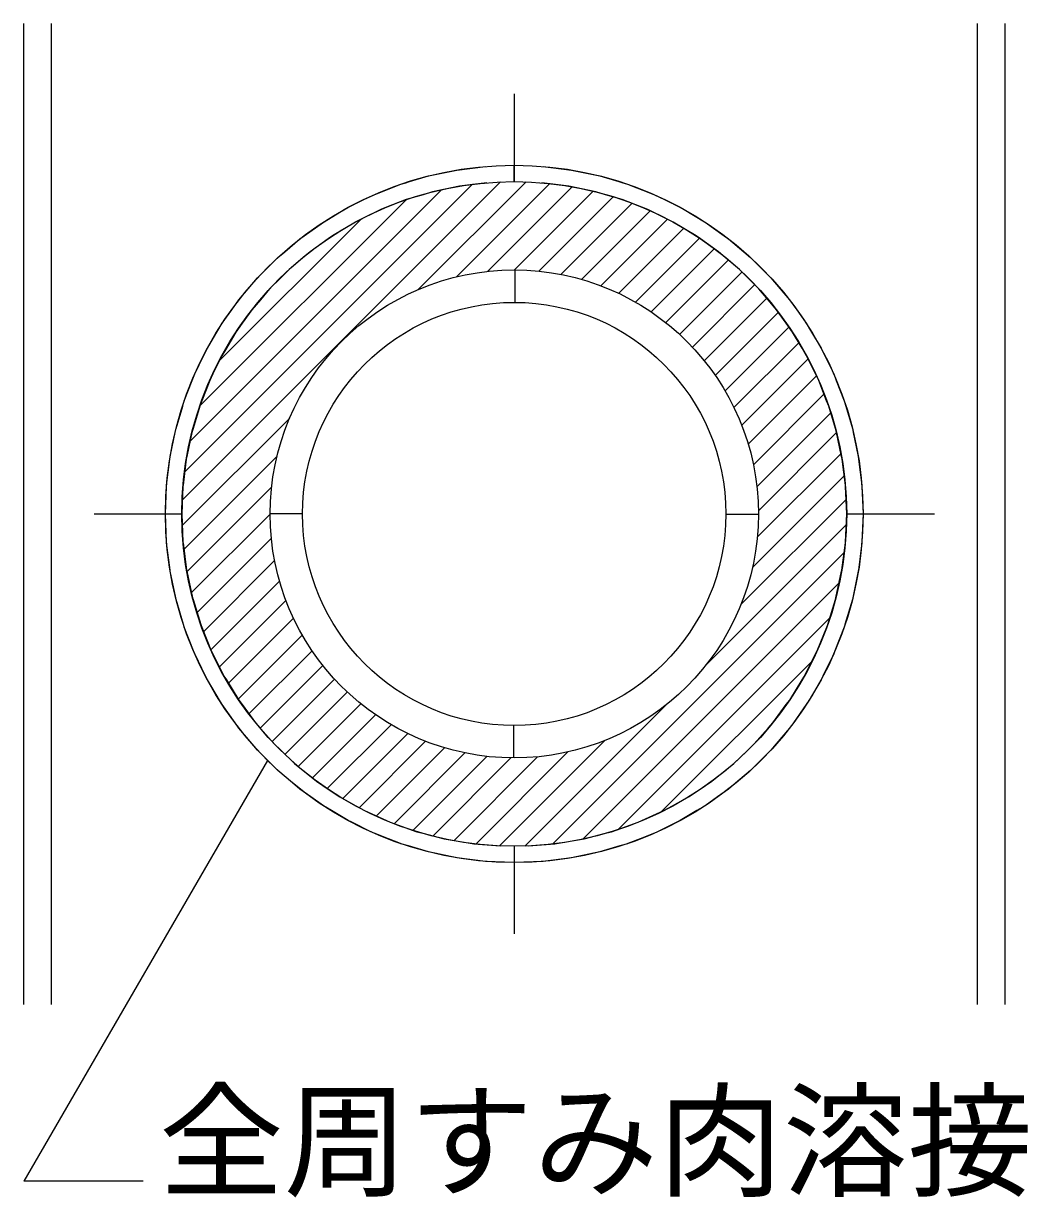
# Model space of a CAD drawing. Units: millimetres, scale not verified. Extents: x -27088 to 3772, y -2667 to 2667.
# Drawn here: x -1269.9 to -948.1, y -1674 to -1297.4 of the extents above; entities that cross this region are included whole.
import ezdxf
from ezdxf.enums import TextEntityAlignment as Align

# ---------------------------------------------------------------- set-up
doc = ezdxf.new("R2010")
doc.units = ezdxf.units.MM
doc.header["$LTSCALE"] = 8
for name, color, linetype in [('0-0_0', 7, 'Continuous'), ('0-1_HARI', 7, 'Continuous'), ('0-3_SUNPOU', 7, 'Continuous'), ('0-4_HATTI', 7, 'Continuous')]:
    doc.layers.add(name, color=color, linetype=linetype)
doc.styles.add('ＭＳ ゴシック', font='')
doc.styles.get('ＭＳ ゴシック').set_extended_font_data('MS Gothic')

msp = doc.modelspace()

# ---------------------------------------------------------------- linework, layer by layer
at = {"layer": '0-1_HARI'}
for p, q in [((-1269.875, -1297.426), (-1269.875, -1612.023)), ((-1260.962, -1297.426), (-1260.962, -1612.023)), ((-964.192, -1297.426), (-964.192, -1612.023)), ((-955.278, -1297.426), (-955.278, -1612.023)), ((-1191.641, -1533.788), (-1269.747, -1668.734)), ((-1231.498, -1668.734), (-1269.747, -1668.734))]:
    msp.add_line(p, q, dxfattribs=at)
for radius in [111.813, 106.57, 78.256, 67.854]:
    msp.add_circle((-1112.577, -1454.724), radius, dxfattribs=at)
at = {"layer": '0-3_SUNPOU'}
for p, q in [((-1112.577, -1320.032), (-1112.577, -1348.155)), ((-1112.406, -1376.469), (-1112.406, -1386.871)), ((-1247.269, -1454.724), (-1219.147, -1454.724)), ((-1190.833, -1454.554), (-1180.43, -1454.554)), ((-1034.321, -1454.895), (-1044.723, -1454.895)), ((-1006.007, -1454.724), (-977.885, -1454.724)), ((-1112.747, -1532.98), (-1112.747, -1522.578)), ((-1112.577, -1561.294), (-1112.577, -1589.417))]:
    msp.add_line(p, q, dxfattribs=at)
at = {"layer": '0-4_HATTI'}
for p, q in [((-1130.981, -1344.436), (-1121.81, -1343.293)), ((-1112.577, -1344.436), (-1112.577, -1343.293)), ((-1112.577, -1343.293), (-1112.577, -1344.436)), ((-1103.343, -1343.293), (-1094.173, -1344.436)), ((-1146.145, -1348.155), (-1140.025, -1346.333)), ((-1140.025, -1346.333), (-1130.981, -1344.436)), ((-1112.577, -1346.333), (-1112.577, -1344.436)), ((-1112.577, -1344.436), (-1112.577, -1346.333)), ((-1112.577, -1348.155), (-1112.577, -1346.333)), ((-1112.577, -1346.333), (-1112.577, -1348.155)), ((-1094.173, -1344.436), (-1085.128, -1346.333)), ((-1085.128, -1346.333), (-1079.009, -1348.155)), ((-1219.055, -1450.302), (-1116.999, -1348.247)), ((-1218.307, -1441.376), (-1125.925, -1348.994)), ((-1216.578, -1431.468), (-1135.833, -1350.723)), ((-1157.492, -1352.329), (-1155.151, -1351.416)), ((-1155.151, -1351.416), (-1150.519, -1349.608)), ((-1150.519, -1349.608), (-1148.882, -1348.97)), ((-1148.882, -1348.97), (-1147.367, -1348.519)), ((-1147.367, -1348.519), (-1146.145, -1348.155)), ((-1143.346, -1382.771), (-1108.796, -1348.222)), ((-1138.738, -1351.416), (-1141.806, -1352.329)), ((-1130.118, -1349.608), (-1138.738, -1351.416)), ((-1131.084, -1378.688), (-1101.164, -1348.768)), ((-1124.996, -1348.97), (-1130.118, -1349.608)), ((-1121.377, -1348.519), (-1124.996, -1348.97)), ((-1121.158, -1376.94), (-1094.003, -1349.786)), ((-1112.508, -1376.468), (-1087.248, -1351.209)), ((-1100.158, -1348.97), (-1103.776, -1348.519)), ((-1095.036, -1349.608), (-1100.158, -1348.97)), ((-1086.415, -1351.416), (-1095.036, -1349.608)), ((-1083.348, -1352.329), (-1086.415, -1351.416)), ((-1079.009, -1348.155), (-1077.786, -1348.519)), ((-1077.786, -1348.519), (-1076.271, -1348.97)), ((-1076.271, -1348.97), (-1074.635, -1349.608)), ((-1074.635, -1349.608), (-1070.003, -1351.416)), ((-1070.003, -1351.416), (-1067.662, -1352.329)), ((-1213.353, -1420.065), (-1147.237, -1353.948)), ((-1165.794, -1356.388), (-1160.764, -1353.929)), ((-1160.764, -1353.929), (-1157.492, -1352.329)), ((-1147.18, -1353.929), (-1153.481, -1356.388)), ((-1141.806, -1352.329), (-1147.18, -1353.929)), ((-1104.724, -1376.863), (-1080.848, -1352.988)), ((-1097.598, -1377.915), (-1074.769, -1355.087)), ((-1077.974, -1353.929), (-1083.348, -1352.329)), ((-1071.672, -1356.388), (-1077.974, -1353.929)), ((-1067.662, -1352.329), (-1064.389, -1353.929)), ((-1064.389, -1353.929), (-1059.36, -1356.388)), ((-1173.533, -1360.999), (-1167.041, -1357.131)), ((-1167.041, -1357.131), (-1165.794, -1356.388)), ((-1155.385, -1357.131), (-1163.298, -1360.999)), ((-1153.481, -1356.388), (-1155.385, -1357.131)), ((-1091.004, -1379.501), (-1068.983, -1357.479)), ((-1069.768, -1357.131), (-1071.672, -1356.388)), ((-1061.855, -1360.999), (-1069.768, -1357.131)), ((-1059.36, -1356.388), (-1058.113, -1357.131)), ((-1058.113, -1357.131), (-1051.621, -1360.999)), ((-1207.238, -1405.771), (-1161.53, -1360.064)), ((-1179.881, -1365.508), (-1173.733, -1361.118)), ((-1173.733, -1361.118), (-1173.533, -1360.999)), ((-1163.498, -1361.118), (-1170.865, -1365.508)), ((-1163.298, -1360.999), (-1163.498, -1361.118)), ((-1084.865, -1381.539), (-1063.469, -1360.144)), ((-1061.655, -1361.118), (-1061.855, -1360.999)), ((-1054.289, -1365.508), (-1061.655, -1361.118)), ((-1051.621, -1360.999), (-1051.421, -1361.118)), ((-1051.421, -1361.118), (-1045.273, -1365.508)), ((-1186.139, -1370.626), (-1181.254, -1366.488)), ((-1181.254, -1366.488), (-1179.881, -1365.508)), ((-1172.238, -1366.488), (-1178.033, -1370.626)), ((-1170.865, -1365.508), (-1172.238, -1366.488)), ((-1079.125, -1383.978), (-1058.211, -1363.065)), ((-1073.749, -1386.78), (-1053.198, -1366.23)), ((-1052.915, -1366.488), (-1054.289, -1365.508)), ((-1047.12, -1370.626), (-1052.915, -1366.488)), ((-1045.273, -1365.508), (-1043.9, -1366.488)), ((-1043.9, -1366.488), (-1039.014, -1370.626)), ((-1068.71, -1389.92), (-1048.42, -1369.63)), ((-1192.163, -1376.319), (-1188.306, -1372.461)), ((-1188.306, -1372.461), (-1186.139, -1370.626)), ((-1180.2, -1372.461), (-1184.755, -1376.319)), ((-1178.033, -1370.626), (-1180.2, -1372.461)), ((-1063.99, -1393.378), (-1043.871, -1373.259)), ((-1044.954, -1372.461), (-1047.12, -1370.626)), ((-1040.399, -1376.319), (-1044.954, -1372.461)), ((-1039.014, -1370.626), (-1036.848, -1372.461)), ((-1036.848, -1372.461), (-1032.99, -1376.319)), ((-1194.84, -1378.996), (-1192.163, -1376.319)), ((-1184.755, -1376.319), (-1187.432, -1378.996)), ((-1059.579, -1397.146), (-1039.546, -1377.113)), ((-1037.722, -1378.996), (-1040.399, -1376.319)), ((-1032.99, -1376.319), (-1030.313, -1378.996)), ((-1197.848, -1382.547), (-1194.84, -1378.996)), ((-1187.432, -1378.996), (-1190.983, -1382.547)), ((-1055.472, -1401.217), (-1035.443, -1381.189)), ((-1034.171, -1382.547), (-1037.722, -1378.996)), ((-1030.313, -1378.996), (-1027.306, -1382.547)), ((-1200.813, -1386.047), (-1197.848, -1382.547)), ((-1190.983, -1382.547), (-1193.948, -1386.047)), ((-1051.667, -1405.591), (-1031.563, -1385.487)), ((-1031.206, -1386.047), (-1034.171, -1382.547)), ((-1027.306, -1382.547), (-1024.341, -1386.047)), ((-1206.183, -1393.569), (-1203.112, -1389.268)), ((-1203.112, -1389.268), (-1200.813, -1386.047)), ((-1196.675, -1389.268), (-1199.746, -1393.569)), ((-1193.948, -1386.047), (-1196.675, -1389.268)), ((-1028.478, -1389.268), (-1031.206, -1386.047)), ((-1025.408, -1393.569), (-1028.478, -1389.268)), ((-1024.341, -1386.047), (-1022.041, -1389.268)), ((-1022.041, -1389.268), (-1018.971, -1393.569)), ((-1048.171, -1410.273), (-1027.907, -1390.009)), ((-1210.913, -1401.507), (-1207.892, -1396.436)), ((-1207.892, -1396.436), (-1206.183, -1393.569)), ((-1201.793, -1396.436), (-1204.815, -1401.507)), ((-1199.746, -1393.569), (-1201.793, -1396.436)), ((-1044.993, -1415.273), (-1024.479, -1394.759)), ((-1023.36, -1396.436), (-1025.408, -1393.569)), ((-1020.338, -1401.507), (-1023.36, -1396.436)), ((-1018.971, -1393.569), (-1017.262, -1396.436)), ((-1017.262, -1396.436), (-1014.24, -1401.507)), ((-1042.149, -1420.608), (-1021.285, -1399.744)), ((-1214.972, -1409.81), (-1212.133, -1404.003)), ((-1212.133, -1404.003), (-1210.913, -1401.507)), ((-1206.302, -1404.003), (-1209.141, -1409.81)), ((-1204.815, -1401.507), (-1206.302, -1404.003)), ((-1018.851, -1404.003), (-1020.338, -1401.507)), ((-1016.013, -1409.81), (-1018.851, -1404.003)), ((-1014.24, -1401.507), (-1013.02, -1404.003)), ((-1013.02, -1404.003), (-1010.181, -1409.81)), ((-1039.665, -1426.302), (-1018.334, -1404.971)), ((-1218.331, -1418.419), (-1215.794, -1411.916)), ((-1215.794, -1411.916), (-1214.972, -1409.81)), ((-1210.171, -1411.916), (-1212.708, -1418.419)), ((-1209.141, -1409.81), (-1210.171, -1411.916)), ((-1037.575, -1432.391), (-1015.638, -1410.454)), ((-1014.983, -1411.916), (-1016.013, -1409.81)), ((-1012.446, -1418.419), (-1014.983, -1411.916)), ((-1010.181, -1409.81), (-1009.359, -1411.916)), ((-1009.359, -1411.916), (-1006.822, -1418.419)), ((-1218.838, -1420.121), (-1218.331, -1418.419)), ((-1212.708, -1418.419), (-1213.372, -1420.121)), ((-1035.932, -1438.926), (-1013.212, -1416.206)), ((-1011.781, -1420.121), (-1012.446, -1418.419)), ((-1006.822, -1418.419), (-1006.315, -1420.121)), ((-1220.968, -1427.276), (-1218.838, -1420.121)), ((-1213.372, -1420.121), (-1215.502, -1427.276)), ((-1034.81, -1445.983), (-1011.076, -1422.249)), ((-1009.651, -1427.276), (-1011.781, -1420.121)), ((-1006.315, -1420.121), (-1004.185, -1427.276)), ((-1219.079, -1458.505), (-1184.53, -1423.956)), ((-1222.865, -1436.321), (-1221.238, -1428.563)), ((-1221.238, -1428.563), (-1220.968, -1427.276)), ((-1215.886, -1428.563), (-1217.512, -1436.321)), ((-1215.502, -1427.276), (-1215.886, -1428.563)), ((-1034.328, -1453.679), (-1009.257, -1428.608)), ((-1009.268, -1428.563), (-1009.651, -1427.276)), ((-1007.641, -1436.321), (-1009.268, -1428.563)), ((-1004.185, -1427.276), (-1003.915, -1428.563)), ((-1003.915, -1428.563), (-1002.289, -1436.321)), ((-1224.008, -1445.491), (-1222.972, -1437.184)), ((-1222.972, -1437.184), (-1222.865, -1436.321)), ((-1217.693, -1437.184), (-1218.729, -1445.491)), ((-1218.534, -1466.138), (-1188.613, -1436.217)), ((-1217.512, -1436.321), (-1217.693, -1437.184)), ((-1034.679, -1462.209), (-1007.789, -1435.319)), ((-1007.46, -1437.184), (-1007.641, -1436.321)), ((-1006.425, -1445.491), (-1007.46, -1437.184)), ((-1002.289, -1436.321), (-1002.181, -1437.184)), ((-1002.181, -1437.184), (-1001.146, -1445.491)), ((-1224.026, -1445.924), (-1224.008, -1445.491)), ((-1218.729, -1445.491), (-1218.783, -1445.924)), ((-1036.24, -1471.948), (-1006.719, -1442.427)), ((-1006.371, -1445.924), (-1006.425, -1445.491)), ((-1001.146, -1445.491), (-1001.128, -1445.924)), ((-1224.39, -1454.724), (-1224.026, -1445.924)), ((-1218.783, -1445.924), (-1219.147, -1454.724)), ((-1217.516, -1473.298), (-1190.361, -1446.143)), ((-1006.007, -1454.724), (-1006.371, -1445.924)), ((-1001.128, -1445.924), (-1000.764, -1454.724)), ((-1039.929, -1483.816), (-1006.112, -1449.999)), ((-1224.016, -1463.762), (-1224.39, -1454.724)), ((-1219.147, -1454.724), (-1218.763, -1463.762)), ((-1216.093, -1480.054), (-1190.833, -1454.794)), ((-1006.391, -1463.762), (-1006.007, -1454.724)), ((-1000.764, -1454.724), (-1001.137, -1463.762)), ((-1051.173, -1503.238), (-1006.061, -1458.127)), ((-1224.008, -1463.958), (-1224.016, -1463.762)), ((-1222.914, -1472.735), (-1224.008, -1463.958)), ((-1218.763, -1463.762), (-1218.738, -1463.958)), ((-1218.738, -1463.958), (-1217.614, -1472.735)), ((-1214.314, -1486.453), (-1190.438, -1462.577)), ((-1007.54, -1472.735), (-1006.416, -1463.958)), ((-1006.416, -1463.958), (-1006.391, -1463.762)), ((-1001.146, -1463.958), (-1002.24, -1472.735)), ((-1001.137, -1463.762), (-1001.146, -1463.958)), ((-1100.346, -1560.59), (-1006.711, -1466.955)), ((-1212.215, -1492.532), (-1189.386, -1469.704)), ((-1222.865, -1473.128), (-1222.914, -1472.735)), ((-1221.093, -1481.578), (-1222.865, -1473.128)), ((-1217.614, -1472.735), (-1217.529, -1473.128)), ((-1217.529, -1473.128), (-1215.708, -1481.578)), ((-1009.446, -1481.578), (-1007.625, -1473.128)), ((-1007.625, -1473.128), (-1007.54, -1472.735)), ((-1002.289, -1473.128), (-1004.06, -1481.578)), ((-1002.24, -1472.735), (-1002.289, -1473.128)), ((-1209.822, -1498.318), (-1187.801, -1476.297)), ((-1090.577, -1558.999), (-1008.303, -1476.725)), ((-1220.968, -1482.173), (-1221.093, -1481.578)), ((-1218.571, -1490.227), (-1220.968, -1482.173)), ((-1215.708, -1481.578), (-1215.526, -1482.173)), ((-1215.526, -1482.173), (-1213.059, -1490.227)), ((-1207.158, -1503.832), (-1185.762, -1482.437)), ((-1012.095, -1490.227), (-1009.628, -1482.173)), ((-1009.628, -1482.173), (-1009.446, -1481.578)), ((-1004.185, -1482.173), (-1006.583, -1490.227)), ((-1004.06, -1481.578), (-1004.185, -1482.173)), ((-1218.331, -1491.03), (-1218.571, -1490.227)), ((-1215.37, -1498.621), (-1218.331, -1491.03)), ((-1213.059, -1490.227), (-1212.736, -1491.03)), ((-1212.736, -1491.03), (-1209.686, -1498.621)), ((-1204.237, -1509.09), (-1183.323, -1488.176)), ((-1079.397, -1555.997), (-1011.304, -1487.904)), ((-1015.467, -1498.621), (-1012.417, -1491.03)), ((-1012.417, -1491.03), (-1012.095, -1490.227)), ((-1006.822, -1491.03), (-1009.784, -1498.621)), ((-1006.583, -1490.227), (-1006.822, -1491.03)), ((-1201.071, -1514.103), (-1180.521, -1493.552)), ((-1214.972, -1499.639), (-1215.37, -1498.621)), ((-1211.521, -1506.698), (-1214.972, -1499.639)), ((-1209.686, -1498.621), (-1209.173, -1499.639)), ((-1209.173, -1499.639), (-1205.614, -1506.698)), ((-1197.671, -1518.881), (-1177.382, -1498.592)), ((-1065.605, -1550.384), (-1016.917, -1501.696)), ((-1019.54, -1506.698), (-1015.981, -1499.639)), ((-1015.981, -1499.639), (-1015.467, -1498.621)), ((-1010.181, -1499.639), (-1013.632, -1506.698)), ((-1009.784, -1498.621), (-1010.181, -1499.639)), ((-1194.042, -1523.431), (-1173.923, -1503.311)), ((-1210.913, -1507.942), (-1211.521, -1506.698)), ((-1207.065, -1514.401), (-1210.913, -1507.942)), ((-1205.614, -1506.698), (-1204.848, -1507.942)), ((-1204.848, -1507.942), (-1200.871, -1514.401)), ((-1190.189, -1527.755), (-1170.155, -1507.722)), ((-1024.283, -1514.401), (-1020.306, -1507.942)), ((-1020.306, -1507.942), (-1019.54, -1506.698)), ((-1014.24, -1507.942), (-1018.089, -1514.401)), ((-1013.632, -1506.698), (-1014.24, -1507.942)), ((-1186.113, -1531.858), (-1166.084, -1511.829)), ((-1206.183, -1515.88), (-1207.065, -1514.401)), ((-1202.047, -1521.674), (-1206.183, -1515.88)), ((-1200.871, -1514.401), (-1199.777, -1515.88)), ((-1199.777, -1515.88), (-1195.492, -1521.674)), ((-1181.815, -1535.738), (-1161.71, -1515.634)), ((-1109.175, -1561.24), (-1064.063, -1516.128)), ((-1029.662, -1521.674), (-1025.377, -1515.88)), ((-1025.377, -1515.88), (-1024.283, -1514.401)), ((-1018.971, -1515.88), (-1023.107, -1521.674)), ((-1018.089, -1514.401), (-1018.971, -1515.88)), ((-1177.292, -1539.395), (-1157.028, -1519.13)), ((-1200.813, -1523.401), (-1202.047, -1521.674)), ((-1196.525, -1528.464), (-1200.813, -1523.401)), ((-1195.492, -1521.674), (-1193.971, -1523.401)), ((-1193.971, -1523.401), (-1189.515, -1528.464)), ((-1172.542, -1542.823), (-1152.028, -1522.309)), ((-1035.638, -1528.464), (-1031.182, -1523.401)), ((-1031.182, -1523.401), (-1029.662, -1521.674)), ((-1024.341, -1523.401), (-1028.628, -1528.464)), ((-1023.107, -1521.674), (-1024.341, -1523.401)), ((-1194.84, -1530.453), (-1196.525, -1528.464)), ((-1189.515, -1528.464), (-1187.44, -1530.453)), ((-1167.557, -1546.017), (-1146.693, -1525.152)), ((-1162.33, -1548.968), (-1140.999, -1527.637)), ((-1117.303, -1561.189), (-1083.486, -1527.372)), ((-1037.714, -1530.453), (-1035.638, -1528.464)), ((-1028.628, -1528.464), (-1030.313, -1530.453)), ((-1190.57, -1534.723), (-1194.84, -1530.453)), ((-1187.44, -1530.453), (-1182.985, -1534.723)), ((-1156.848, -1551.664), (-1134.91, -1529.726)), ((-1151.095, -1554.09), (-1128.375, -1531.369)), ((-1124.874, -1560.582), (-1095.353, -1531.062)), ((-1042.169, -1534.723), (-1037.714, -1530.453)), ((-1030.313, -1530.453), (-1034.583, -1534.723)), ((-1188.306, -1536.988), (-1190.57, -1534.723)), ((-1182.985, -1534.723), (-1180.18, -1536.988)), ((-1145.052, -1556.225), (-1121.318, -1532.491)), ((-1138.693, -1558.045), (-1113.622, -1532.974)), ((-1131.983, -1559.513), (-1105.092, -1532.622)), ((-1044.973, -1536.988), (-1042.169, -1534.723)), ((-1034.583, -1534.723), (-1036.848, -1536.988)), ((-1184.27, -1540.406), (-1188.306, -1536.988)), ((-1180.18, -1536.988), (-1175.947, -1540.406)), ((-1049.207, -1540.406), (-1044.973, -1536.988)), ((-1036.848, -1536.988), (-1040.884, -1540.406)), ((-1181.254, -1542.961), (-1184.27, -1540.406)), ((-1177.737, -1545.472), (-1181.254, -1542.961)), ((-1175.947, -1540.406), (-1172.167, -1542.961)), ((-1172.167, -1542.961), (-1168.452, -1545.472)), ((-1056.701, -1545.472), (-1052.986, -1542.961)), ((-1052.986, -1542.961), (-1049.207, -1540.406)), ((-1043.9, -1542.961), (-1047.417, -1545.472)), ((-1040.884, -1540.406), (-1043.9, -1542.961)), ((-1173.733, -1548.331), (-1177.737, -1545.472)), ((-1168.452, -1545.472), (-1163.334, -1548.331)), ((-1061.819, -1548.331), (-1056.701, -1545.472)), ((-1047.417, -1545.472), (-1051.421, -1548.331)), ((-1171.127, -1549.883), (-1173.733, -1548.331)), ((-1165.794, -1553.061), (-1171.127, -1549.883)), ((-1163.334, -1548.331), (-1160.555, -1549.883)), ((-1160.555, -1549.883), (-1153.525, -1553.061)), ((-1071.629, -1553.061), (-1064.599, -1549.883)), ((-1064.599, -1549.883), (-1061.819, -1548.331)), ((-1054.027, -1549.883), (-1059.36, -1553.061)), ((-1051.421, -1548.331), (-1054.027, -1549.883)), ((-1164.672, -1553.609), (-1165.794, -1553.061)), ((-1158.508, -1556.623), (-1164.672, -1553.609)), ((-1153.525, -1553.061), (-1152.312, -1553.609)), ((-1152.312, -1553.609), (-1143.783, -1556.623)), ((-1081.371, -1556.623), (-1072.842, -1553.609)), ((-1072.842, -1553.609), (-1071.629, -1553.061)), ((-1060.481, -1553.609), (-1066.645, -1556.623)), ((-1059.36, -1553.061), (-1060.481, -1553.609)), ((-1157.492, -1557.12), (-1158.508, -1556.623)), ((-1152.924, -1558.902), (-1157.492, -1557.12)), ((-1143.783, -1556.623), (-1141.874, -1557.12)), ((-1141.874, -1557.12), (-1135.029, -1558.902)), ((-1090.125, -1558.902), (-1083.279, -1557.12)), ((-1083.279, -1557.12), (-1081.371, -1556.623)), ((-1067.662, -1557.12), (-1072.23, -1558.902)), ((-1066.645, -1556.623), (-1067.662, -1557.12)), ((-1149.006, -1560.431), (-1152.924, -1558.902)), ((-1148.882, -1560.479), (-1149.006, -1560.431)), ((-1146.467, -1561.198), (-1148.882, -1560.479)), ((-1140.025, -1563.116), (-1146.467, -1561.198)), ((-1135.029, -1558.902), (-1126.113, -1560.431)), ((-1126.113, -1560.431), (-1125.548, -1560.479)), ((-1125.548, -1560.479), (-1117.1, -1561.198)), ((-1108.054, -1561.198), (-1099.606, -1560.479)), ((-1099.606, -1560.479), (-1099.04, -1560.431)), ((-1099.04, -1560.431), (-1090.125, -1558.902)), ((-1078.686, -1561.198), (-1085.128, -1563.116)), ((-1076.271, -1560.479), (-1078.686, -1561.198)), ((-1076.148, -1560.431), (-1076.271, -1560.479)), ((-1072.23, -1558.902), (-1076.148, -1560.431)), ((-1130.981, -1565.013), (-1140.025, -1563.116)), ((-1094.173, -1565.013), (-1103.343, -1566.156)), ((-1085.128, -1563.116), (-1094.173, -1565.013))]:
    msp.add_line(p, q, dxfattribs=at)
for points in [[(-1112.577, -1342.911), (-1112.577, -1343.293), (-1112.577, -1342.911)], [(-1103.343, -1566.156), (-1112.577, -1566.538), (-1121.81, -1566.156), (-1130.981, -1565.013)]]:
    msp.add_lwpolyline(points, dxfattribs=at)

# ---------------------------------------------------------------- texts
at = {"layer": '0-0_0', "style": 'ＭＳ ゴシック'}
msp.add_text('全周すみ肉溶接', height=29.33, dxfattribs=at).set_placement((-1226.459, -1679.314), align=Align.BOTTOM_LEFT)

doc.saveas('drawing.dxf')
